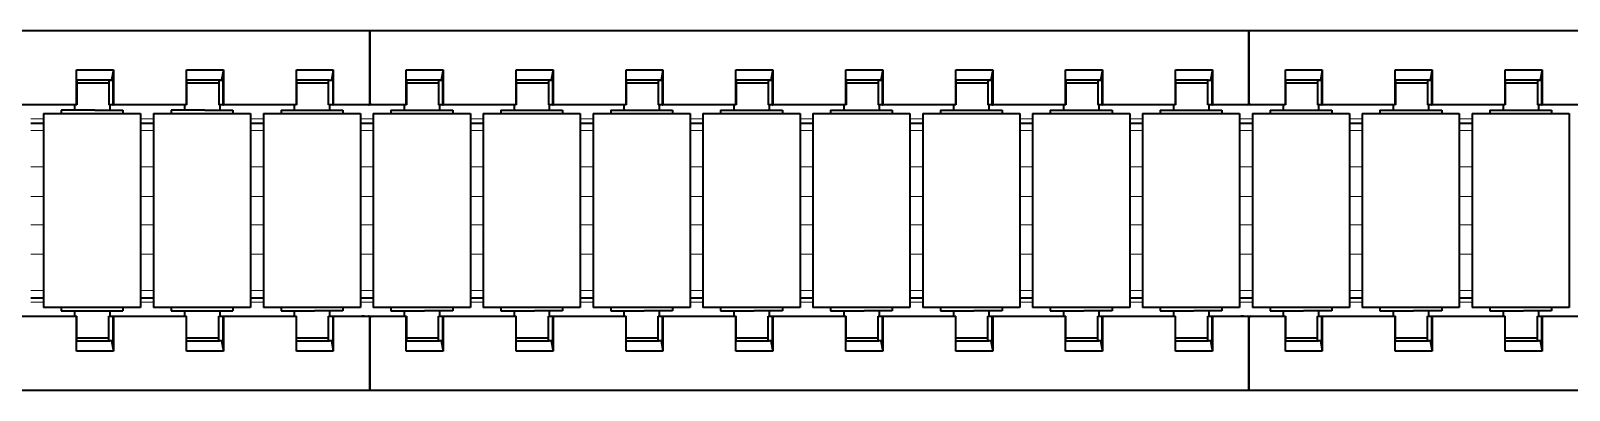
# Model space of a CAD drawing. Header units: inches. Extents: x 185496 to 352137, y 107182 to 179410.
# Drawn here: x 237867.9 to 238042.2, y 165934.1 to 165974.9 of the extents above; entities that cross this region are included whole.
import ezdxf

# ---------------------------------------------------------------- set-up
doc = ezdxf.new("R2010")
doc.units = ezdxf.units.IN
doc.header["$MEASUREMENT"] = 0

# ---------------------------------------------------------------- blocks, each defined once
blk = doc.blocks.new('liaojia')
at = {"color": 7, "lineweight": 35, "ltscale": 0.249049}
for p, q in [((799565.87, -279745.08), (799565.87, -279844.7)), ((799606.67, -279844.7), (799606.67, -279745.08)), ((799565.87, -279844.7), (799565.87, -279944.32)), ((799606.67, -279944.32), (799606.67, -279844.7)), ((799565.87, -279944.32), (799565.87, -280043.94)), ((799606.67, -280043.94), (799606.67, -279944.32))]:
    blk.add_line(p, q, dxfattribs=at)
at = {"color": 7, "lineweight": 35, "ltscale": 0.020671}
for p, q in [((799574.27, -279803.21), (799574.27, -279811.48)), ((799598.27, -279811.48), (799598.27, -279803.21)), ((799574.27, -279815.66), (799574.27, -279823.93)), ((799598.27, -279823.93), (799598.27, -279815.66)), ((799574.27, -279828.12), (799574.27, -279836.39)), ((799598.27, -279836.39), (799598.27, -279828.12)), ((799574.27, -279853.02), (799574.27, -279861.29)), ((799598.27, -279861.29), (799598.27, -279853.02)), ((799574.27, -279865.47), (799574.27, -279873.74)), ((799598.27, -279873.74), (799598.27, -279865.47)), ((799574.27, -279877.93), (799574.27, -279886.2)), ((799598.27, -279886.2), (799598.27, -279877.93)), ((799574.27, -279890.38), (799574.27, -279898.65)), ((799598.27, -279898.65), (799598.27, -279890.38)), ((799574.27, -279902.83), (799574.27, -279911.1)), ((799598.27, -279911.1), (799598.27, -279902.83)), ((799574.27, -279915.28), (799574.27, -279923.55)), ((799598.27, -279923.55), (799598.27, -279915.28)), ((799574.27, -279927.74), (799574.27, -279936)), ((799598.27, -279936), (799598.27, -279927.74)), ((799574.27, -279952.64), (799574.27, -279960.91)), ((799598.27, -279960.91), (799598.27, -279952.64)), ((799574.27, -279965.09), (799574.27, -279973.36)), ((799598.27, -279973.36), (799598.27, -279965.09)), ((799574.27, -279977.55), (799574.27, -279985.81)), ((799598.27, -279985.81), (799598.27, -279977.55))]:
    blk.add_line(p, q, dxfattribs=at)
at = {"color": 7, "lineweight": 35, "ltscale": 0.012551}
for p, q in [((799575.27, -279813.42), (799575.27, -279808.4)), ((799597.27, -279808.4), (799597.27, -279813.42)), ((799575.27, -279825.88), (799575.27, -279820.86)), ((799597.27, -279820.86), (799597.27, -279825.88)), ((799575.27, -279838.33), (799575.27, -279833.31)), ((799597.27, -279833.31), (799597.27, -279838.33)), ((799575.27, -279863.23), (799575.27, -279858.21)), ((799597.27, -279858.21), (799597.27, -279863.23)), ((799575.27, -279875.69), (799575.27, -279870.67)), ((799597.27, -279870.67), (799597.27, -279875.69)), ((799575.27, -279913.04), (799575.27, -279908.02)), ((799597.27, -279908.02), (799597.27, -279913.04)), ((799575.27, -279925.5), (799575.27, -279920.48)), ((799597.27, -279920.48), (799597.27, -279925.5)), ((799575.27, -279962.85), (799575.27, -279957.83)), ((799597.27, -279957.83), (799597.27, -279962.85))]:
    blk.add_line(p, q, dxfattribs=at)
at = {"color": 7, "lineweight": 35, "ltscale": 0.055}
for p, q in [((799575.27, -279808.4), (799597.27, -279808.4)), ((799575.27, -279819.4), (799597.27, -279819.4)), ((799575.27, -279820.86), (799597.27, -279820.86)), ((799575.27, -279831.86), (799597.27, -279831.86)), ((799575.27, -279833.31), (799597.27, -279833.31)), ((799575.27, -279844.31), (799597.27, -279844.31)), ((799575.27, -279845.76), (799597.27, -279845.76)), ((799575.27, -279856.76), (799597.27, -279856.76)), ((799575.27, -279858.21), (799597.27, -279858.21)), ((799575.27, -279869.21), (799597.27, -279869.21)), ((799575.27, -279870.67), (799597.27, -279870.67)), ((799575.27, -279881.67), (799597.27, -279881.67)), ((799575.27, -279883.12), (799597.27, -279883.12)), ((799575.27, -279894.12), (799597.27, -279894.12)), ((799575.27, -279895.57), (799597.27, -279895.57)), ((799575.27, -279906.57), (799597.27, -279906.57)), ((799575.27, -279908.02), (799597.27, -279908.02)), ((799575.27, -279919.02), (799597.27, -279919.02)), ((799575.27, -279920.48), (799597.27, -279920.48)), ((799575.27, -279931.48), (799597.27, -279931.48)), ((799575.27, -279932.93), (799597.27, -279932.93)), ((799575.27, -279943.93), (799597.27, -279943.93)), ((799575.27, -279945.38), (799597.27, -279945.38)), ((799575.27, -279956.38), (799597.27, -279956.38)), ((799575.27, -279957.83), (799597.27, -279957.83)), ((799575.27, -279968.83), (799597.27, -279968.83)), ((799575.27, -279970.29), (799597.27, -279970.29)), ((799575.27, -279981.29), (799597.27, -279981.29))]:
    blk.add_line(p, q, dxfattribs=at)
at = {"color": 7, "lineweight": 35, "ltscale": 0.007987}
for p, q in [((799574.87, -279813.6), (799574.87, -279810.4)), ((799597.67, -279810.4), (799597.67, -279813.6)), ((799574.87, -279826.05), (799574.87, -279822.86)), ((799597.67, -279822.86), (799597.67, -279826.05)), ((799574.87, -279850.96), (799574.87, -279847.76)), ((799597.67, -279847.76), (799597.67, -279850.96)), ((799574.87, -279863.41), (799574.87, -279860.21)), ((799597.67, -279860.21), (799597.67, -279863.41)), ((799574.87, -279875.86), (799574.87, -279872.67)), ((799597.67, -279872.67), (799597.67, -279875.86)), ((799574.87, -279888.31), (799574.87, -279885.12)), ((799597.67, -279885.12), (799597.67, -279888.31)), ((799574.87, -279900.77), (799574.87, -279897.57)), ((799597.67, -279897.57), (799597.67, -279900.77)), ((799574.87, -279913.22), (799574.87, -279910.02)), ((799597.67, -279910.02), (799597.67, -279913.22)), ((799574.87, -279925.67), (799574.87, -279922.48)), ((799597.67, -279922.48), (799597.67, -279925.67)), ((799574.87, -279938.12), (799574.87, -279934.93)), ((799597.67, -279934.93), (799597.67, -279938.12)), ((799574.87, -279950.58), (799574.87, -279947.38)), ((799597.67, -279947.38), (799597.67, -279950.58)), ((799574.87, -279963.03), (799574.87, -279959.83)), ((799597.67, -279963.03), (799597.67, -279959.83))]:
    blk.add_line(p, q, dxfattribs=at)
at = {"color": 7, "lineweight": 35, "ltscale": 0.000999832}
for p, q in [((799574.87, -279810.4), (799575.27, -279810.4)), ((799574.87, -279817.4), (799575.27, -279817.4)), ((799574.87, -279822.86), (799575.27, -279822.86)), ((799574.87, -279829.86), (799575.27, -279829.86)), ((799574.87, -279835.31), (799575.27, -279835.31)), ((799574.87, -279842.31), (799575.27, -279842.31)), ((799574.87, -279847.76), (799575.27, -279847.76)), ((799574.87, -279854.76), (799575.27, -279854.76)), ((799574.87, -279860.21), (799575.27, -279860.21)), ((799574.87, -279867.21), (799575.27, -279867.21)), ((799574.87, -279872.67), (799575.27, -279872.67)), ((799574.87, -279879.67), (799575.27, -279879.67)), ((799574.87, -279885.12), (799575.27, -279885.12)), ((799574.87, -279892.12), (799575.27, -279892.12)), ((799574.87, -279897.57), (799575.27, -279897.57)), ((799574.87, -279904.57), (799575.27, -279904.57)), ((799574.87, -279910.02), (799575.27, -279910.02)), ((799574.87, -279917.02), (799575.27, -279917.02)), ((799574.87, -279922.48), (799575.27, -279922.48)), ((799574.87, -279929.48), (799575.27, -279929.48)), ((799574.87, -279934.93), (799575.27, -279934.93)), ((799574.87, -279941.93), (799575.27, -279941.93)), ((799574.87, -279947.38), (799575.27, -279947.38)), ((799574.87, -279954.38), (799575.27, -279954.38)), ((799574.87, -279959.83), (799575.27, -279959.83)), ((799574.87, -279966.83), (799575.27, -279966.83)), ((799574.87, -279972.29), (799575.27, -279972.29)), ((799574.87, -279979.29), (799575.27, -279979.29))]:
    blk.add_line(p, q, dxfattribs=at)
at = {"color": 7, "lineweight": 35, "ltscale": 0.001}
for p, q in [((799597.27, -279810.4), (799597.67, -279810.4)), ((799597.27, -279817.4), (799597.67, -279817.4)), ((799597.27, -279822.86), (799597.67, -279822.86)), ((799597.27, -279829.86), (799597.67, -279829.86)), ((799597.27, -279835.31), (799597.67, -279835.31)), ((799597.27, -279842.31), (799597.67, -279842.31)), ((799597.27, -279847.76), (799597.67, -279847.76)), ((799597.27, -279854.76), (799597.67, -279854.76)), ((799597.27, -279860.21), (799597.67, -279860.21)), ((799597.27, -279867.21), (799597.67, -279867.21)), ((799597.27, -279872.67), (799597.67, -279872.67)), ((799597.27, -279879.67), (799597.67, -279879.67)), ((799597.27, -279885.12), (799597.67, -279885.12)), ((799597.27, -279892.12), (799597.67, -279892.12)), ((799597.27, -279897.57), (799597.67, -279897.57)), ((799597.27, -279904.57), (799597.67, -279904.57)), ((799597.27, -279910.02), (799597.67, -279910.02)), ((799597.27, -279917.02), (799597.67, -279917.02)), ((799597.27, -279922.48), (799597.67, -279922.48)), ((799597.27, -279929.48), (799597.67, -279929.48)), ((799597.27, -279934.93), (799597.67, -279934.93)), ((799597.27, -279941.93), (799597.67, -279941.93)), ((799597.27, -279947.38), (799597.67, -279947.38)), ((799597.27, -279954.38), (799597.67, -279954.38)), ((799597.27, -279959.83), (799597.67, -279959.83)), ((799597.27, -279966.83), (799597.67, -279966.83)), ((799597.27, -279972.29), (799597.67, -279972.29)), ((799597.27, -279979.29), (799597.67, -279979.29))]:
    blk.add_line(p, q, dxfattribs=at)
at = {"color": 7, "lineweight": 35, "ltscale": 0.002965}
for p, q in [((799570.31, -279811.48), (799571.47, -279811.7)), ((799601.07, -279811.7), (799602.24, -279811.48)), ((799570.31, -279823.93), (799571.47, -279824.15)), ((799601.07, -279824.15), (799602.24, -279823.93)), ((799570.31, -279836.39), (799571.47, -279836.6)), ((799601.07, -279836.6), (799602.24, -279836.39)), ((799570.31, -279848.84), (799571.47, -279849.06)), ((799601.07, -279849.06), (799602.24, -279848.84)), ((799570.31, -279861.29), (799571.47, -279861.51)), ((799601.07, -279861.51), (799602.24, -279861.29)), ((799570.31, -279873.74), (799571.47, -279873.96)), ((799601.07, -279873.96), (799602.24, -279873.74)), ((799570.31, -279886.2), (799571.47, -279886.41)), ((799601.07, -279886.41), (799602.24, -279886.2)), ((799570.31, -279898.65), (799571.47, -279898.87)), ((799601.07, -279898.87), (799602.24, -279898.65)), ((799570.31, -279911.1), (799571.47, -279911.32)), ((799601.07, -279911.32), (799602.24, -279911.1)), ((799570.31, -279923.55), (799571.47, -279923.77)), ((799601.07, -279923.77), (799602.24, -279923.55)), ((799570.31, -279936), (799571.47, -279936.22)), ((799601.07, -279936.22), (799602.24, -279936)), ((799570.31, -279948.46), (799571.47, -279948.68)), ((799601.07, -279948.68), (799602.24, -279948.46)), ((799570.31, -279960.91), (799571.47, -279961.13)), ((799601.07, -279961.13), (799602.24, -279960.91)), ((799570.31, -279973.36), (799571.47, -279973.58)), ((799601.07, -279973.58), (799602.24, -279973.36))]:
    blk.add_line(p, q, dxfattribs=at)
at = {"color": 7, "lineweight": 35, "ltscale": 0.009914}
for p, q in [((799570.31, -279811.48), (799574.27, -279811.48)), ((799598.27, -279811.48), (799602.24, -279811.48)), ((799574.27, -279815.66), (799570.31, -279815.66)), ((799602.24, -279815.66), (799598.27, -279815.66)), ((799570.31, -279823.93), (799574.27, -279823.93)), ((799598.27, -279823.93), (799602.24, -279823.93)), ((799574.27, -279828.12), (799570.31, -279828.12)), ((799602.24, -279828.12), (799598.27, -279828.12)), ((799570.31, -279836.39), (799574.27, -279836.39)), ((799598.27, -279836.39), (799602.24, -279836.39)), ((799574.27, -279840.57), (799570.31, -279840.57)), ((799602.24, -279840.57), (799598.27, -279840.57)), ((799570.31, -279848.84), (799574.27, -279848.84)), ((799598.27, -279848.84), (799602.24, -279848.84)), ((799574.27, -279853.02), (799570.31, -279853.02)), ((799602.24, -279853.02), (799598.27, -279853.02)), ((799570.31, -279861.29), (799574.27, -279861.29)), ((799598.27, -279861.29), (799602.24, -279861.29)), ((799574.27, -279865.47), (799570.31, -279865.47)), ((799602.24, -279865.47), (799598.27, -279865.47)), ((799570.31, -279873.74), (799574.27, -279873.74)), ((799598.27, -279873.74), (799602.24, -279873.74)), ((799574.27, -279877.93), (799570.31, -279877.93)), ((799602.24, -279877.93), (799598.27, -279877.93)), ((799570.31, -279886.2), (799574.27, -279886.2)), ((799598.27, -279886.2), (799602.24, -279886.2)), ((799574.27, -279890.38), (799570.31, -279890.38)), ((799602.24, -279890.38), (799598.27, -279890.38)), ((799570.31, -279898.65), (799574.27, -279898.65)), ((799598.27, -279898.65), (799602.24, -279898.65)), ((799574.27, -279902.83), (799570.31, -279902.83)), ((799602.24, -279902.83), (799598.27, -279902.83)), ((799570.31, -279911.1), (799574.27, -279911.1)), ((799598.27, -279911.1), (799602.24, -279911.1)), ((799574.27, -279915.28), (799570.31, -279915.28)), ((799602.24, -279915.28), (799598.27, -279915.28)), ((799570.31, -279923.55), (799574.27, -279923.55)), ((799598.27, -279923.55), (799602.24, -279923.55)), ((799574.27, -279927.74), (799570.31, -279927.74)), ((799602.24, -279927.74), (799598.27, -279927.74)), ((799570.31, -279936), (799574.27, -279936)), ((799598.27, -279936), (799602.24, -279936)), ((799574.27, -279940.19), (799570.31, -279940.19)), ((799602.24, -279940.19), (799598.27, -279940.19)), ((799570.31, -279948.46), (799574.27, -279948.46)), ((799598.27, -279948.46), (799602.24, -279948.46)), ((799574.27, -279952.64), (799570.31, -279952.64)), ((799602.24, -279952.64), (799598.27, -279952.64)), ((799570.31, -279960.91), (799574.27, -279960.91)), ((799598.27, -279960.91), (799602.24, -279960.91)), ((799574.27, -279965.09), (799570.31, -279965.09)), ((799602.24, -279965.09), (799598.27, -279965.09)), ((799570.31, -279973.36), (799574.27, -279973.36)), ((799598.27, -279973.36), (799602.24, -279973.36)), ((799574.27, -279977.55), (799570.31, -279977.55)), ((799602.24, -279977.55), (799598.27, -279977.55))]:
    blk.add_line(p, q, dxfattribs=at)
at = {"color": 7, "lineweight": 35, "ltscale": 0.01046}
for p, q in [((799570.31, -279815.66), (799570.31, -279811.48)), ((799602.24, -279811.48), (799602.24, -279815.66)), ((799570.31, -279828.12), (799570.31, -279823.93)), ((799602.24, -279823.93), (799602.24, -279828.12)), ((799570.31, -279840.57), (799570.31, -279836.39)), ((799602.24, -279836.39), (799602.24, -279840.57)), ((799570.31, -279853.02), (799570.31, -279848.84)), ((799602.24, -279848.84), (799602.24, -279853.02)), ((799570.31, -279865.47), (799570.31, -279861.29)), ((799602.24, -279861.29), (799602.24, -279865.47)), ((799570.31, -279877.93), (799570.31, -279873.74)), ((799602.24, -279873.74), (799602.24, -279877.93)), ((799570.31, -279890.38), (799570.31, -279886.2)), ((799602.24, -279886.2), (799602.24, -279890.38)), ((799570.31, -279902.83), (799570.31, -279898.65)), ((799602.24, -279898.65), (799602.24, -279902.83)), ((799570.31, -279915.28), (799570.31, -279911.1)), ((799602.24, -279911.1), (799602.24, -279915.28)), ((799570.31, -279927.74), (799570.31, -279923.55)), ((799602.24, -279923.55), (799602.24, -279927.74)), ((799570.31, -279940.19), (799570.31, -279936)), ((799602.24, -279936), (799602.24, -279940.19)), ((799570.31, -279952.64), (799570.31, -279948.46)), ((799602.24, -279948.46), (799602.24, -279952.64)), ((799570.31, -279965.09), (799570.31, -279960.91)), ((799602.24, -279960.91), (799602.24, -279965.09)), ((799570.31, -279977.55), (799570.31, -279973.36)), ((799602.24, -279973.36), (799602.24, -279977.55))]:
    blk.add_line(p, q, dxfattribs=at)
at = {"color": 7, "lineweight": 35, "ltscale": 0.007}
for p, q in [((799571.47, -279811.56), (799574.27, -279811.56)), ((799571.47, -279812.01), (799574.27, -279812.01)), ((799598.27, -279811.56), (799601.07, -279811.56)), ((799601.07, -279812.01), (799598.27, -279812.01)), ((799571.47, -279815.65), (799574.27, -279815.65)), ((799601.07, -279815.65), (799598.27, -279815.65)), ((799571.47, -279824.01), (799574.27, -279824.01)), ((799571.47, -279824.46), (799574.27, -279824.46)), ((799598.27, -279824.01), (799601.07, -279824.01)), ((799601.07, -279824.46), (799598.27, -279824.46)), ((799571.47, -279828.1), (799574.27, -279828.1)), ((799601.07, -279828.1), (799598.27, -279828.1)), ((799571.47, -279836.46), (799574.27, -279836.46)), ((799571.47, -279836.92), (799574.27, -279836.92)), ((799598.27, -279836.46), (799601.07, -279836.46)), ((799601.07, -279836.92), (799598.27, -279836.92)), ((799571.47, -279840.55), (799574.27, -279840.55)), ((799598.27, -279840.55), (799601.07, -279840.55)), ((799571.47, -279848.91), (799574.27, -279848.91)), ((799574.27, -279849.37), (799571.47, -279849.37)), ((799598.27, -279848.91), (799601.07, -279848.91)), ((799601.07, -279849.37), (799598.27, -279849.37)), ((799571.47, -279853.01), (799574.27, -279853.01)), ((799601.07, -279853.01), (799598.27, -279853.01)), ((799571.47, -279861.37), (799574.27, -279861.37)), ((799571.47, -279861.82), (799574.27, -279861.82)), ((799598.27, -279861.37), (799601.07, -279861.37)), ((799601.07, -279861.82), (799598.27, -279861.82)), ((799571.47, -279865.46), (799574.27, -279865.46)), ((799601.07, -279865.46), (799598.27, -279865.46)), ((799571.47, -279873.82), (799574.27, -279873.82)), ((799598.27, -279873.82), (799601.07, -279873.82)), ((799571.47, -279874.27), (799574.27, -279874.27)), ((799601.07, -279874.27), (799598.27, -279874.27)), ((799571.47, -279877.91), (799574.27, -279877.91)), ((799601.07, -279877.91), (799598.27, -279877.91)), ((799571.47, -279886.27), (799574.27, -279886.27)), ((799598.27, -279886.27), (799601.07, -279886.27)), ((799571.47, -279886.73), (799574.27, -279886.73)), ((799601.07, -279886.73), (799598.27, -279886.73)), ((799571.47, -279890.36), (799574.27, -279890.36)), ((799601.07, -279890.36), (799598.27, -279890.36)), ((799571.47, -279898.72), (799574.27, -279898.72)), ((799571.47, -279899.18), (799574.27, -279899.18)), ((799598.27, -279898.72), (799601.07, -279898.72)), ((799601.07, -279899.18), (799598.27, -279899.18)), ((799571.47, -279902.82), (799574.27, -279902.82)), ((799601.07, -279902.82), (799598.27, -279902.82)), ((799571.47, -279911.18), (799574.27, -279911.18)), ((799571.47, -279911.63), (799574.27, -279911.63)), ((799598.27, -279911.18), (799601.07, -279911.18)), ((799601.07, -279911.63), (799598.27, -279911.63)), ((799571.47, -279915.27), (799574.27, -279915.27)), ((799601.07, -279915.27), (799598.27, -279915.27)), ((799571.47, -279923.63), (799574.27, -279923.63)), ((799571.47, -279924.08), (799574.27, -279924.08)), ((799598.27, -279923.63), (799601.07, -279923.63)), ((799601.07, -279924.08), (799598.27, -279924.08)), ((799571.47, -279927.72), (799574.27, -279927.72)), ((799601.07, -279927.72), (799598.27, -279927.72)), ((799571.47, -279936.08), (799574.27, -279936.08)), ((799571.47, -279936.54), (799574.27, -279936.54)), ((799598.27, -279936.08), (799601.07, -279936.08)), ((799601.07, -279936.54), (799598.27, -279936.54)), ((799571.47, -279940.17), (799574.27, -279940.17)), ((799598.27, -279940.17), (799601.07, -279940.17)), ((799571.47, -279948.53), (799574.27, -279948.53)), ((799574.27, -279948.99), (799571.47, -279948.99)), ((799598.27, -279948.53), (799601.07, -279948.53)), ((799601.07, -279948.99), (799598.27, -279948.99)), ((799571.47, -279952.62), (799574.27, -279952.62)), ((799601.07, -279952.62), (799598.27, -279952.62)), ((799571.47, -279960.98), (799574.27, -279960.98)), ((799598.27, -279960.98), (799601.07, -279960.98)), ((799571.47, -279961.44), (799574.27, -279961.44)), ((799601.07, -279961.44), (799598.27, -279961.44)), ((799571.47, -279965.08), (799574.27, -279965.08)), ((799601.07, -279965.08), (799598.27, -279965.08)), ((799571.47, -279973.44), (799574.27, -279973.44)), ((799598.27, -279973.44), (799601.07, -279973.44)), ((799571.47, -279973.89), (799574.27, -279973.89)), ((799601.07, -279973.89), (799598.27, -279973.89)), ((799571.47, -279977.53), (799574.27, -279977.53)), ((799601.07, -279977.53), (799598.27, -279977.53))]:
    blk.add_line(p, q, dxfattribs=at)
at = {"color": 7, "lineweight": 35, "ltscale": 0.000893784}
for p, q in [((799571.47, -279811.91), (799571.47, -279811.56)), ((799601.07, -279811.56), (799601.07, -279811.91)), ((799571.47, -279836.82), (799571.47, -279836.46)), ((799601.07, -279836.46), (799601.07, -279836.82)), ((799571.47, -279849.27), (799571.47, -279848.91)), ((799601.07, -279848.91), (799601.07, -279849.27)), ((799571.47, -279886.63), (799571.47, -279886.27)), ((799601.07, -279886.27), (799601.07, -279886.63)), ((799571.47, -279936.44), (799571.47, -279936.08)), ((799601.07, -279936.08), (799601.07, -279936.44))]:
    blk.add_line(p, q, dxfattribs=at)
at = {"color": 7, "lineweight": 35, "ltscale": 0.000357056}
for p, q in [((799571.47, -279811.7), (799571.47, -279811.56)), ((799571.47, -279824.15), (799571.47, -279824.01)), ((799571.47, -279861.51), (799571.47, -279861.37)), ((799571.47, -279911.32), (799571.47, -279911.18))]:
    blk.add_line(p, q, dxfattribs=at)
at = {"color": 7, "lineweight": 35, "ltscale": 0.000536728}
blk.add_line((799571.47, -279811.7), (799571.47, -279811.91), dxfattribs=at)
at = {"color": 7, "lineweight": 35, "ltscale": 0.009386}
for p, q in [((799571.47, -279811.91), (799571.47, -279815.67)), ((799601.07, -279815.67), (799601.07, -279811.91)), ((799571.47, -279824.37), (799571.47, -279828.12)), ((799601.07, -279828.12), (799601.07, -279824.37)), ((799571.47, -279836.82), (799571.47, -279840.57)), ((799601.07, -279840.57), (799601.07, -279836.82)), ((799571.47, -279849.27), (799571.47, -279853.02)), ((799601.07, -279853.02), (799601.07, -279849.27)), ((799571.47, -279861.72), (799571.47, -279865.48)), ((799601.07, -279865.48), (799601.07, -279861.72)), ((799571.47, -279874.18), (799571.47, -279877.93)), ((799601.07, -279877.93), (799601.07, -279874.18)), ((799571.47, -279886.63), (799571.47, -279890.38)), ((799601.07, -279890.38), (799601.07, -279886.63)), ((799571.47, -279899.08), (799571.47, -279902.83)), ((799601.07, -279902.83), (799601.07, -279899.08)), ((799571.47, -279911.53), (799571.47, -279915.29)), ((799601.07, -279915.29), (799601.07, -279911.53)), ((799571.47, -279923.99), (799571.47, -279927.74)), ((799601.07, -279927.74), (799601.07, -279923.99)), ((799571.47, -279936.44), (799571.47, -279940.19)), ((799601.07, -279940.19), (799601.07, -279936.44)), ((799571.47, -279948.89), (799571.47, -279952.64)), ((799601.07, -279952.64), (799601.07, -279948.89)), ((799571.47, -279961.34), (799571.47, -279965.1)), ((799601.07, -279965.1), (799601.07, -279961.34)), ((799571.47, -279973.79), (799571.47, -279977.55)), ((799601.07, -279977.55), (799601.07, -279973.79))]:
    blk.add_line(p, q, dxfattribs=at)
at = {"color": 7, "lineweight": 35, "ltscale": 0.005169}
for p, q in [((799571.77, -279814.08), (799571.77, -279812.01)), ((799571.77, -279851.44), (799571.77, -279849.37)), ((799571.77, -279951.05), (799571.77, -279948.99))]:
    blk.add_line(p, q, dxfattribs=at)
at = {"color": 7, "lineweight": 35, "ltscale": 0.004297}
for p, q in [((799571.77, -279813.73), (799571.77, -279812.01)), ((799600.77, -279812.01), (799600.77, -279813.73)), ((799571.77, -279838.63), (799571.77, -279836.92)), ((799600.77, -279836.92), (799600.77, -279838.63)), ((799571.77, -279851.09), (799571.77, -279849.37)), ((799600.77, -279849.37), (799600.77, -279851.09)), ((799571.77, -279863.54), (799571.77, -279861.82)), ((799600.77, -279861.82), (799600.77, -279863.54)), ((799571.77, -279875.99), (799571.77, -279874.27)), ((799600.77, -279874.27), (799600.77, -279875.99)), ((799571.77, -279888.44), (799571.77, -279886.73)), ((799600.77, -279886.73), (799600.77, -279888.44)), ((799571.77, -279900.9), (799571.77, -279899.18)), ((799600.77, -279899.18), (799600.77, -279900.9)), ((799571.77, -279913.35), (799571.77, -279911.63)), ((799600.77, -279911.63), (799600.77, -279913.35)), ((799571.77, -279925.8), (799571.77, -279924.08)), ((799600.77, -279924.08), (799600.77, -279925.8)), ((799571.77, -279938.25), (799571.77, -279936.54)), ((799600.77, -279936.54), (799600.77, -279938.25)), ((799571.77, -279950.71), (799571.77, -279948.99)), ((799600.77, -279948.99), (799600.77, -279950.71)), ((799571.77, -279963.16), (799571.77, -279961.44)), ((799600.77, -279961.44), (799600.77, -279963.16)), ((799571.77, -279975.61), (799571.77, -279973.89)), ((799600.77, -279973.89), (799600.77, -279975.61))]:
    blk.add_line(p, q, dxfattribs=at)
at = {"color": 7, "lineweight": 35, "ltscale": 0.000187683}
for p, q in [((799574.27, -279811.56), (799574.27, -279811.48)), ((799598.27, -279811.56), (799598.27, -279811.48)), ((799574.27, -279824.01), (799574.27, -279823.93)), ((799598.27, -279824.01), (799598.27, -279823.93)), ((799574.27, -279861.37), (799574.27, -279861.29)), ((799598.27, -279861.37), (799598.27, -279861.29)), ((799574.27, -279911.18), (799574.27, -279911.1)), ((799598.27, -279911.18), (799598.27, -279911.1))]:
    blk.add_line(p, q, dxfattribs=at)
at = {"color": 7, "lineweight": 35, "ltscale": 0.001138}
for p, q in [((799574.27, -279811.56), (799574.27, -279812.01)), ((799598.27, -279812.01), (799598.27, -279811.56)), ((799574.27, -279824.01), (799574.27, -279824.46)), ((799598.27, -279824.46), (799598.27, -279824.01)), ((799574.27, -279836.46), (799574.27, -279836.92)), ((799598.27, -279836.92), (799598.27, -279836.46)), ((799574.27, -279848.91), (799574.27, -279849.37)), ((799598.27, -279849.37), (799598.27, -279848.91)), ((799574.27, -279861.37), (799574.27, -279861.82)), ((799598.27, -279861.82), (799598.27, -279861.37)), ((799574.27, -279873.82), (799574.27, -279874.27)), ((799598.27, -279874.27), (799598.27, -279873.82)), ((799574.27, -279886.27), (799574.27, -279886.73)), ((799598.27, -279886.73), (799598.27, -279886.27)), ((799574.27, -279898.72), (799574.27, -279899.18)), ((799598.27, -279899.18), (799598.27, -279898.72)), ((799574.27, -279911.18), (799574.27, -279911.63)), ((799598.27, -279911.63), (799598.27, -279911.18)), ((799574.27, -279923.63), (799574.27, -279924.08)), ((799598.27, -279924.08), (799598.27, -279923.63)), ((799574.27, -279936.08), (799574.27, -279936.54)), ((799598.27, -279936.54), (799598.27, -279936.08)), ((799574.27, -279948.53), (799574.27, -279948.99)), ((799598.27, -279948.99), (799598.27, -279948.53)), ((799574.27, -279960.98), (799574.27, -279961.44)), ((799598.27, -279961.44), (799598.27, -279960.98)), ((799574.27, -279973.44), (799574.27, -279973.89)), ((799598.27, -279973.89), (799598.27, -279973.44))]:
    blk.add_line(p, q, dxfattribs=at)
at = {"color": 7, "lineweight": 35, "ltscale": 0.0015}
for p, q in [((799574.27, -279811.9), (799574.87, -279811.9)), ((799597.67, -279811.9), (799598.27, -279811.9)), ((799574.27, -279815.9), (799574.87, -279815.9)), ((799597.67, -279815.9), (799598.27, -279815.9)), ((799574.27, -279824.36), (799574.87, -279824.36)), ((799597.67, -279824.36), (799598.27, -279824.36)), ((799574.27, -279828.36), (799574.87, -279828.36)), ((799597.67, -279828.36), (799598.27, -279828.36)), ((799574.27, -279836.81), (799574.87, -279836.81)), ((799597.67, -279836.81), (799598.27, -279836.81)), ((799574.27, -279840.81), (799574.87, -279840.81)), ((799597.67, -279840.81), (799598.27, -279840.81)), ((799574.27, -279849.26), (799574.87, -279849.26)), ((799597.67, -279849.26), (799598.27, -279849.26)), ((799574.27, -279853.26), (799574.87, -279853.26)), ((799597.67, -279853.26), (799598.27, -279853.26)), ((799574.27, -279861.71), (799574.87, -279861.71)), ((799597.67, -279861.71), (799598.27, -279861.71)), ((799574.27, -279865.71), (799574.87, -279865.71)), ((799597.67, -279865.71), (799598.27, -279865.71)), ((799574.27, -279874.17), (799574.87, -279874.17)), ((799597.67, -279874.17), (799598.27, -279874.17)), ((799574.27, -279878.17), (799574.87, -279878.17)), ((799597.67, -279878.17), (799598.27, -279878.17)), ((799574.27, -279886.62), (799574.87, -279886.62)), ((799597.67, -279886.62), (799598.27, -279886.62)), ((799574.27, -279890.62), (799574.87, -279890.62)), ((799597.67, -279890.62), (799598.27, -279890.62)), ((799574.27, -279899.07), (799574.87, -279899.07)), ((799597.67, -279899.07), (799598.27, -279899.07)), ((799574.27, -279903.07), (799574.87, -279903.07)), ((799597.67, -279903.07), (799598.27, -279903.07)), ((799574.27, -279911.52), (799574.87, -279911.52)), ((799597.67, -279911.52), (799598.27, -279911.52)), ((799574.27, -279915.52), (799574.87, -279915.52)), ((799597.67, -279915.52), (799598.27, -279915.52)), ((799574.27, -279923.98), (799574.87, -279923.98)), ((799597.67, -279923.98), (799598.27, -279923.98)), ((799574.27, -279927.98), (799574.87, -279927.98)), ((799597.67, -279927.98), (799598.27, -279927.98)), ((799574.27, -279936.43), (799574.87, -279936.43)), ((799597.67, -279936.43), (799598.27, -279936.43)), ((799574.27, -279940.43), (799574.87, -279940.43)), ((799597.67, -279940.43), (799598.27, -279940.43)), ((799574.27, -279948.88), (799574.87, -279948.88)), ((799597.67, -279948.88), (799598.27, -279948.88)), ((799574.27, -279952.88), (799574.87, -279952.88)), ((799597.67, -279952.88), (799598.27, -279952.88)), ((799574.27, -279961.33), (799574.87, -279961.33)), ((799597.67, -279961.33), (799598.27, -279961.33)), ((799574.27, -279965.33), (799574.87, -279965.33)), ((799597.67, -279965.33), (799598.27, -279965.33)), ((799574.27, -279973.79), (799574.87, -279973.79)), ((799597.67, -279973.79), (799598.27, -279973.79)), ((799574.27, -279977.79), (799574.87, -279977.79)), ((799597.67, -279977.79), (799598.27, -279977.79))]:
    blk.add_line(p, q, dxfattribs=at)
at = {"color": 7, "lineweight": 35, "ltscale": 0.000243759}
for p, q in [((799601.07, -279812.01), (799601.07, -279811.91)), ((799601.07, -279836.92), (799601.07, -279836.82)), ((799601.07, -279849.37), (799601.07, -279849.27)), ((799601.07, -279886.73), (799601.07, -279886.63)), ((799601.07, -279911.63), (799601.07, -279911.53)), ((799601.07, -279936.54), (799601.07, -279936.44)), ((799601.07, -279973.89), (799601.07, -279973.79))]:
    blk.add_line(p, q, dxfattribs=at)
at = {"color": 7, "lineweight": 13, "ltscale": 0.009093}
for p, q in [((799601.07, -279815.65), (799601.07, -279812.01)), ((799601.07, -279828.1), (799601.07, -279824.46)), ((799601.07, -279840.55), (799601.07, -279836.92)), ((799601.07, -279853.01), (799601.07, -279849.37)), ((799601.07, -279865.46), (799601.07, -279861.82)), ((799601.07, -279877.91), (799601.07, -279874.27)), ((799601.07, -279890.36), (799601.07, -279886.73)), ((799601.07, -279902.82), (799601.07, -279899.18)), ((799601.07, -279915.27), (799601.07, -279911.63)), ((799601.07, -279927.72), (799601.07, -279924.08)), ((799601.07, -279940.17), (799601.07, -279936.54)), ((799601.07, -279952.62), (799601.07, -279948.99)), ((799601.07, -279965.08), (799601.07, -279961.44)), ((799601.07, -279977.53), (799601.07, -279973.89))]:
    blk.add_line(p, q, dxfattribs=at)
at = {"color": 7, "lineweight": 35, "ltscale": 0.004796}
for p, q in [((799571.77, -279815.65), (799571.77, -279813.73)), ((799600.77, -279813.73), (799600.77, -279815.65)), ((799571.77, -279840.55), (799571.77, -279838.63)), ((799600.77, -279838.63), (799600.77, -279840.55)), ((799571.77, -279853.01), (799571.77, -279851.09)), ((799600.77, -279851.09), (799600.77, -279853.01)), ((799571.77, -279865.46), (799571.77, -279863.54)), ((799600.77, -279863.54), (799600.77, -279865.46)), ((799571.77, -279877.91), (799571.77, -279875.99)), ((799600.77, -279875.99), (799600.77, -279877.91)), ((799571.77, -279890.36), (799571.77, -279888.44)), ((799600.77, -279888.44), (799600.77, -279890.36)), ((799571.77, -279902.82), (799571.77, -279900.9)), ((799600.77, -279900.9), (799600.77, -279902.82)), ((799571.77, -279915.27), (799571.77, -279913.35)), ((799600.77, -279913.35), (799600.77, -279915.27)), ((799571.77, -279927.72), (799571.77, -279925.8)), ((799600.77, -279925.8), (799600.77, -279927.72)), ((799571.77, -279940.17), (799571.77, -279938.25)), ((799600.77, -279938.25), (799600.77, -279940.17)), ((799571.77, -279952.62), (799571.77, -279950.71)), ((799600.77, -279950.71), (799600.77, -279952.62)), ((799571.77, -279965.08), (799571.77, -279963.16)), ((799600.77, -279963.16), (799600.77, -279965.08)), ((799571.77, -279977.53), (799571.77, -279975.61)), ((799600.77, -279975.61), (799600.77, -279977.53))]:
    blk.add_line(p, q, dxfattribs=at)
at = {"color": 7, "lineweight": 35, "ltscale": 0.003925}
for p, q in [((799571.77, -279815.65), (799571.77, -279814.08)), ((799571.77, -279828.1), (799571.77, -279826.53)), ((799571.77, -279840.55), (799571.77, -279838.98)), ((799571.77, -279853.01), (799571.77, -279851.44)), ((799571.77, -279865.46), (799571.77, -279863.89)), ((799571.77, -279877.91), (799571.77, -279876.34)), ((799571.77, -279890.36), (799571.77, -279888.79)), ((799571.77, -279902.82), (799571.77, -279901.25)), ((799571.77, -279915.27), (799571.77, -279913.7)), ((799571.77, -279927.72), (799571.77, -279926.15)), ((799571.77, -279940.17), (799571.77, -279938.6)), ((799571.77, -279952.62), (799571.77, -279951.05)), ((799571.77, -279965.08), (799571.77, -279963.51)), ((799571.77, -279977.53), (799571.77, -279975.96))]:
    blk.add_line(p, q, dxfattribs=at)
at = {"color": 7, "lineweight": 35, "ltscale": 0.009513}
for p, q in [((799574.87, -279817.4), (799574.87, -279813.6)), ((799597.67, -279817.4), (799597.67, -279813.6)), ((799574.87, -279829.86), (799574.87, -279826.05)), ((799597.67, -279829.86), (799597.67, -279826.05)), ((799574.87, -279842.31), (799574.87, -279838.5)), ((799597.67, -279842.31), (799597.67, -279838.5)), ((799574.87, -279854.76), (799574.87, -279850.96)), ((799597.67, -279854.76), (799597.67, -279850.96)), ((799574.87, -279867.21), (799574.87, -279863.41)), ((799597.67, -279867.21), (799597.67, -279863.41)), ((799574.87, -279879.67), (799574.87, -279875.86)), ((799597.67, -279879.67), (799597.67, -279875.86)), ((799574.87, -279892.12), (799574.87, -279888.31)), ((799597.67, -279892.12), (799597.67, -279888.31)), ((799574.87, -279904.57), (799574.87, -279900.77)), ((799597.67, -279904.57), (799597.67, -279900.77)), ((799574.87, -279917.02), (799574.87, -279913.22)), ((799597.67, -279917.02), (799597.67, -279913.22)), ((799574.87, -279929.48), (799574.87, -279925.67)), ((799597.67, -279929.48), (799597.67, -279925.67)), ((799574.87, -279941.93), (799574.87, -279938.12)), ((799597.67, -279941.93), (799597.67, -279938.12)), ((799574.87, -279954.38), (799574.87, -279950.58)), ((799597.67, -279954.38), (799597.67, -279950.58)), ((799574.87, -279963.03), (799574.87, -279966.83)), ((799597.67, -279966.83), (799597.67, -279963.03)), ((799574.87, -279975.48), (799574.87, -279979.29)), ((799597.67, -279979.29), (799597.67, -279975.48))]:
    blk.add_line(p, q, dxfattribs=at)
at = {"color": 7, "lineweight": 35, "ltscale": 0.014948}
for p, q in [((799575.27, -279819.4), (799575.27, -279813.42)), ((799597.27, -279813.42), (799597.27, -279819.4)), ((799575.27, -279831.86), (799575.27, -279825.88)), ((799597.27, -279825.88), (799597.27, -279831.86)), ((799575.27, -279856.76), (799575.27, -279850.78)), ((799597.27, -279850.78), (799597.27, -279856.76)), ((799575.27, -279869.21), (799575.27, -279863.23)), ((799597.27, -279863.23), (799597.27, -279869.21)), ((799575.27, -279881.67), (799575.27, -279875.69)), ((799597.27, -279875.69), (799597.27, -279881.67)), ((799575.27, -279894.12), (799575.27, -279888.14)), ((799597.27, -279888.14), (799597.27, -279894.12)), ((799575.27, -279906.57), (799575.27, -279900.59)), ((799597.27, -279900.59), (799597.27, -279906.57)), ((799575.27, -279919.02), (799575.27, -279913.04)), ((799597.27, -279913.04), (799597.27, -279919.02)), ((799575.27, -279931.48), (799575.27, -279925.5)), ((799597.27, -279925.5), (799597.27, -279931.48)), ((799575.27, -279943.93), (799575.27, -279937.95)), ((799597.27, -279937.95), (799597.27, -279943.93)), ((799575.27, -279956.38), (799575.27, -279950.4)), ((799597.27, -279950.4), (799597.27, -279956.38)), ((799575.27, -279968.83), (799575.27, -279962.85)), ((799597.27, -279962.85), (799597.27, -279968.83)), ((799575.27, -279981.29), (799575.27, -279975.31)), ((799597.27, -279975.31), (799597.27, -279981.29))]:
    blk.add_line(p, q, dxfattribs=at)
at = {"color": 7, "lineweight": 35, "ltscale": 4.15802e-05}
for p, q in [((799574.27, -279815.65), (799574.27, -279815.66)), ((799598.27, -279815.66), (799598.27, -279815.65)), ((799601.07, -279815.65), (799601.07, -279815.66)), ((799574.27, -279840.55), (799574.27, -279840.57)), ((799598.27, -279840.57), (799598.27, -279840.55)), ((799601.07, -279840.57), (799601.07, -279840.55)), ((799574.27, -279853.01), (799574.27, -279853.02)), ((799598.27, -279853.02), (799598.27, -279853.01)), ((799601.07, -279853.01), (799601.07, -279853.02)), ((799574.27, -279940.17), (799574.27, -279940.19)), ((799598.27, -279940.19), (799598.27, -279940.17)), ((799601.07, -279940.19), (799601.07, -279940.17))]:
    blk.add_line(p, q, dxfattribs=at)
at = {"color": 7, "lineweight": 13, "ltscale": 0.003631}
for p, q in [((799575.87, -279820.86), (799575.87, -279819.4)), ((799577.19, -279820.86), (799577.19, -279819.4)), ((799581.31, -279820.86), (799581.31, -279819.4)), ((799584.67, -279820.86), (799584.67, -279819.4)), ((799587.88, -279820.86), (799587.88, -279819.4)), ((799591.24, -279820.86), (799591.24, -279819.4)), ((799595.36, -279820.86), (799595.36, -279819.4)), ((799596.67, -279820.86), (799596.67, -279819.4)), ((799575.87, -279833.31), (799575.87, -279831.86)), ((799577.19, -279833.31), (799577.19, -279831.86)), ((799581.31, -279833.31), (799581.31, -279831.86)), ((799584.67, -279833.31), (799584.67, -279831.86)), ((799587.88, -279833.31), (799587.88, -279831.86)), ((799591.24, -279833.31), (799591.24, -279831.86)), ((799595.36, -279833.31), (799595.36, -279831.86)), ((799596.67, -279833.31), (799596.67, -279831.86)), ((799575.87, -279845.76), (799575.87, -279844.31)), ((799577.19, -279845.76), (799577.19, -279844.31)), ((799581.31, -279845.76), (799581.31, -279844.31)), ((799584.67, -279845.76), (799584.67, -279844.31)), ((799587.88, -279845.76), (799587.88, -279844.31)), ((799591.24, -279845.76), (799591.24, -279844.31)), ((799595.36, -279845.76), (799595.36, -279844.31)), ((799596.67, -279845.76), (799596.67, -279844.31)), ((799575.87, -279858.21), (799575.87, -279856.76)), ((799577.19, -279858.21), (799577.19, -279856.76)), ((799581.31, -279858.21), (799581.31, -279856.76)), ((799584.67, -279858.21), (799584.67, -279856.76)), ((799587.88, -279858.21), (799587.88, -279856.76)), ((799591.24, -279858.21), (799591.24, -279856.76)), ((799595.36, -279858.21), (799595.36, -279856.76)), ((799596.67, -279858.21), (799596.67, -279856.76)), ((799575.87, -279870.67), (799575.87, -279869.21)), ((799577.19, -279870.67), (799577.19, -279869.21)), ((799581.31, -279870.67), (799581.31, -279869.21)), ((799584.67, -279870.67), (799584.67, -279869.21)), ((799587.88, -279870.67), (799587.88, -279869.21)), ((799591.24, -279870.67), (799591.24, -279869.21)), ((799595.36, -279870.67), (799595.36, -279869.21)), ((799596.67, -279870.67), (799596.67, -279869.21)), ((799575.87, -279883.12), (799575.87, -279881.67)), ((799577.19, -279883.12), (799577.19, -279881.67)), ((799581.31, -279883.12), (799581.31, -279881.67)), ((799584.67, -279883.12), (799584.67, -279881.67)), ((799587.88, -279883.12), (799587.88, -279881.67)), ((799591.24, -279883.12), (799591.24, -279881.67)), ((799595.36, -279883.12), (799595.36, -279881.67)), ((799596.67, -279883.12), (799596.67, -279881.67)), ((799575.87, -279895.57), (799575.87, -279894.12)), ((799577.19, -279895.57), (799577.19, -279894.12)), ((799581.31, -279895.57), (799581.31, -279894.12)), ((799584.67, -279895.57), (799584.67, -279894.12)), ((799587.88, -279895.57), (799587.88, -279894.12)), ((799591.24, -279895.57), (799591.24, -279894.12)), ((799595.36, -279895.57), (799595.36, -279894.12)), ((799596.67, -279895.57), (799596.67, -279894.12)), ((799575.87, -279908.02), (799575.87, -279906.57)), ((799577.19, -279908.02), (799577.19, -279906.57)), ((799581.31, -279908.02), (799581.31, -279906.57)), ((799584.67, -279908.02), (799584.67, -279906.57)), ((799587.88, -279908.02), (799587.88, -279906.57)), ((799591.24, -279908.02), (799591.24, -279906.57)), ((799595.36, -279908.02), (799595.36, -279906.57)), ((799596.67, -279908.02), (799596.67, -279906.57)), ((799575.87, -279920.48), (799575.87, -279919.02)), ((799577.19, -279920.48), (799577.19, -279919.02)), ((799581.31, -279920.48), (799581.31, -279919.02)), ((799584.67, -279920.48), (799584.67, -279919.02)), ((799587.88, -279920.48), (799587.88, -279919.02)), ((799591.24, -279920.48), (799591.24, -279919.02)), ((799595.36, -279920.48), (799595.36, -279919.02)), ((799596.67, -279920.48), (799596.67, -279919.02)), ((799575.87, -279932.93), (799575.87, -279931.48)), ((799577.19, -279932.93), (799577.19, -279931.48)), ((799581.31, -279932.93), (799581.31, -279931.48)), ((799584.67, -279932.93), (799584.67, -279931.48)), ((799587.88, -279932.93), (799587.88, -279931.48)), ((799591.24, -279932.93), (799591.24, -279931.48)), ((799595.36, -279932.93), (799595.36, -279931.48)), ((799596.67, -279932.93), (799596.67, -279931.48)), ((799575.87, -279945.38), (799575.87, -279943.93)), ((799577.19, -279945.38), (799577.19, -279943.93)), ((799581.31, -279945.38), (799581.31, -279943.93)), ((799584.67, -279945.38), (799584.67, -279943.93)), ((799587.88, -279945.38), (799587.88, -279943.93)), ((799591.24, -279945.38), (799591.24, -279943.93)), ((799595.36, -279945.38), (799595.36, -279943.93)), ((799596.67, -279945.38), (799596.67, -279943.93)), ((799575.87, -279957.83), (799575.87, -279956.38)), ((799577.19, -279957.83), (799577.19, -279956.38)), ((799581.31, -279957.83), (799581.31, -279956.38)), ((799584.67, -279957.83), (799584.67, -279956.38)), ((799587.88, -279957.83), (799587.88, -279956.38)), ((799591.24, -279957.83), (799591.24, -279956.38)), ((799595.36, -279957.83), (799595.36, -279956.38)), ((799596.67, -279957.83), (799596.67, -279956.38)), ((799575.87, -279970.29), (799575.87, -279968.83)), ((799577.19, -279970.29), (799577.19, -279968.83)), ((799581.31, -279970.29), (799581.31, -279968.83)), ((799584.67, -279970.29), (799584.67, -279968.83)), ((799587.88, -279970.29), (799587.88, -279968.83)), ((799591.24, -279970.29), (799591.24, -279968.83)), ((799595.36, -279970.29), (799595.36, -279968.83)), ((799596.67, -279970.29), (799596.67, -279968.83)), ((799575.87, -279982.74), (799575.87, -279981.29)), ((799577.19, -279982.74), (799577.19, -279981.29)), ((799581.31, -279982.74), (799581.31, -279981.29)), ((799584.67, -279982.74), (799584.67, -279981.29)), ((799587.88, -279982.74), (799587.88, -279981.29)), ((799591.24, -279982.74), (799591.24, -279981.29)), ((799595.36, -279982.74), (799595.36, -279981.29)), ((799596.67, -279982.74), (799596.67, -279981.29))]:
    blk.add_line(p, q, dxfattribs=at)
at = {"color": 7, "lineweight": 35, "ltscale": 0.003631}
for p, q in [((799576.37, -279820.86), (799576.37, -279819.4)), ((799596.17, -279820.86), (799596.17, -279819.4)), ((799576.37, -279833.31), (799576.37, -279831.86)), ((799596.17, -279833.31), (799596.17, -279831.86)), ((799576.37, -279845.76), (799576.37, -279844.31)), ((799596.17, -279845.76), (799596.17, -279844.31)), ((799576.37, -279858.21), (799576.37, -279856.76)), ((799596.17, -279858.21), (799596.17, -279856.76)), ((799576.37, -279870.67), (799576.37, -279869.21)), ((799596.17, -279870.67), (799596.17, -279869.21)), ((799576.37, -279883.12), (799576.37, -279881.67)), ((799596.17, -279883.12), (799596.17, -279881.67)), ((799576.37, -279895.57), (799576.37, -279894.12)), ((799596.17, -279895.57), (799596.17, -279894.12)), ((799576.37, -279908.02), (799576.37, -279906.57)), ((799596.17, -279908.02), (799596.17, -279906.57)), ((799576.37, -279920.48), (799576.37, -279919.02)), ((799596.17, -279920.48), (799596.17, -279919.02)), ((799576.37, -279932.93), (799576.37, -279931.48)), ((799596.17, -279932.93), (799596.17, -279931.48)), ((799576.37, -279945.38), (799576.37, -279943.93)), ((799596.17, -279945.38), (799596.17, -279943.93)), ((799576.37, -279957.83), (799576.37, -279956.38)), ((799596.17, -279957.83), (799596.17, -279956.38)), ((799576.37, -279970.29), (799576.37, -279968.83)), ((799596.17, -279970.29), (799596.17, -279968.83)), ((799576.37, -279982.74), (799576.37, -279981.29)), ((799596.17, -279982.74), (799596.17, -279981.29))]:
    blk.add_line(p, q, dxfattribs=at)
at = {"color": 7, "lineweight": 35, "ltscale": 0.000894165}
for p, q in [((799571.47, -279824.37), (799571.47, -279824.01)), ((799601.07, -279824.01), (799601.07, -279824.37))]:
    blk.add_line(p, q, dxfattribs=at)
at = {"color": 7, "lineweight": 35, "ltscale": 0.000537109}
for p, q in [((799571.47, -279824.15), (799571.47, -279824.37)), ((799571.47, -279836.6), (799571.47, -279836.82)), ((799571.47, -279849.27), (799571.47, -279849.06)), ((799571.47, -279873.96), (799571.47, -279874.18)), ((799571.47, -279886.41), (799571.47, -279886.63)), ((799571.47, -279898.87), (799571.47, -279899.08)), ((799571.47, -279923.77), (799571.47, -279923.99)), ((799571.47, -279948.89), (799571.47, -279948.68)), ((799571.47, -279961.13), (799571.47, -279961.34)), ((799571.47, -279973.58), (799571.47, -279973.79))]:
    blk.add_line(p, q, dxfattribs=at)
at = {"color": 7, "lineweight": 35, "ltscale": 0.005168}
for p, q in [((799571.77, -279826.53), (799571.77, -279824.46)), ((799571.77, -279838.98), (799571.77, -279836.92)), ((799571.77, -279863.89), (799571.77, -279861.82)), ((799571.77, -279876.34), (799571.77, -279874.27)), ((799571.77, -279888.79), (799571.77, -279886.73)), ((799571.77, -279901.25), (799571.77, -279899.18)), ((799571.77, -279913.7), (799571.77, -279911.63)), ((799571.77, -279926.15), (799571.77, -279924.08)), ((799571.77, -279938.6), (799571.77, -279936.54)), ((799571.77, -279963.51), (799571.77, -279961.44)), ((799571.77, -279975.96), (799571.77, -279973.89))]:
    blk.add_line(p, q, dxfattribs=at)
at = {"color": 7, "lineweight": 35, "ltscale": 0.004296}
for p, q in [((799571.77, -279826.18), (799571.77, -279824.46)), ((799600.77, -279824.46), (799600.77, -279826.18))]:
    blk.add_line(p, q, dxfattribs=at)
at = {"color": 7, "lineweight": 35, "ltscale": 0.000243378}
blk.add_line((799601.07, -279824.46), (799601.07, -279824.37), dxfattribs=at)
at = {"color": 7, "lineweight": 35, "ltscale": 0.004797}
for p, q in [((799571.77, -279828.1), (799571.77, -279826.18)), ((799600.77, -279826.18), (799600.77, -279828.1))]:
    blk.add_line(p, q, dxfattribs=at)
at = {"color": 7, "lineweight": 35, "ltscale": 4.11987e-05}
for p, q in [((799574.27, -279828.1), (799574.27, -279828.12)), ((799598.27, -279828.12), (799598.27, -279828.1)), ((799601.07, -279828.1), (799601.07, -279828.12)), ((799574.27, -279965.08), (799574.27, -279965.09)), ((799598.27, -279965.09), (799598.27, -279965.08)), ((799601.07, -279965.08), (799601.07, -279965.09))]:
    blk.add_line(p, q, dxfattribs=at)
at = {"color": 7, "lineweight": 35, "ltscale": 0.007988}
for p, q in [((799574.87, -279838.5), (799574.87, -279835.31)), ((799597.67, -279835.31), (799597.67, -279838.5)), ((799574.87, -279975.48), (799574.87, -279972.29)), ((799597.67, -279975.48), (799597.67, -279972.29))]:
    blk.add_line(p, q, dxfattribs=at)
at = {"color": 7, "lineweight": 35, "ltscale": 0.000356674}
for p, q in [((799571.47, -279836.6), (799571.47, -279836.46)), ((799571.47, -279849.06), (799571.47, -279848.91)), ((799571.47, -279886.41), (799571.47, -279886.27))]:
    blk.add_line(p, q, dxfattribs=at)
at = {"color": 7, "lineweight": 35, "ltscale": 0.000188065}
for p, q in [((799574.27, -279836.46), (799574.27, -279836.39)), ((799598.27, -279836.46), (799598.27, -279836.39)), ((799574.27, -279848.91), (799574.27, -279848.84)), ((799598.27, -279848.91), (799598.27, -279848.84))]:
    blk.add_line(p, q, dxfattribs=at)
at = {"color": 7, "lineweight": 35, "ltscale": 0.014949}
for p, q in [((799575.27, -279844.31), (799575.27, -279838.33)), ((799597.27, -279838.33), (799597.27, -279844.31))]:
    blk.add_line(p, q, dxfattribs=at)
at = {"color": 7, "lineweight": 35, "ltscale": 0.009837}
for p, q in [((799574.27, -279840.57), (799574.27, -279844.5)), ((799598.27, -279844.5), (799598.27, -279840.57)), ((799574.27, -279844.9), (799574.27, -279848.84)), ((799598.27, -279848.84), (799598.27, -279844.9)), ((799574.27, -279940.19), (799574.27, -279944.12)), ((799598.27, -279944.12), (799598.27, -279940.19)), ((799574.27, -279944.52), (799574.27, -279948.46)), ((799598.27, -279948.46), (799598.27, -279944.52))]:
    blk.add_line(p, q, dxfattribs=at)
at = {"color": 7, "lineweight": 35, "ltscale": 0.00032692}
for p, q in [((799565.87, -279844.47), (799565.87, -279844.6)), ((799565.87, -279944.09), (799565.87, -279944.22))]:
    blk.add_line(p, q, dxfattribs=at)
at = {"color": 7, "lineweight": 35, "ltscale": 0.000653458}
for p, q in [((799574.27, -279844.5), (799574.27, -279844.77)), ((799598.27, -279844.77), (799598.27, -279844.5)), ((799565.87, -279844.7), (799565.87, -279844.97)), ((799565.87, -279944.32), (799565.87, -279944.58))]:
    blk.add_line(p, q, dxfattribs=at)
at = {"color": 7, "lineweight": 35, "ltscale": 0.0205}
for p, q in [((799565.87, -279844.7), (799574.07, -279844.7)), ((799574.07, -279844.7), (799565.87, -279844.7)), ((799598.47, -279844.7), (799606.67, -279844.7)), ((799606.67, -279844.7), (799598.47, -279844.7)), ((799565.87, -279944.32), (799574.07, -279944.32)), ((799574.07, -279944.32), (799565.87, -279944.32)), ((799598.47, -279944.32), (799606.67, -279944.32)), ((799606.67, -279944.32), (799598.47, -279944.32))]:
    blk.add_line(p, q, dxfattribs=at)
at = {"color": 7, "lineweight": 35, "ltscale": 0.000336075}
blk.add_line((799574.27, -279844.77), (799574.27, -279844.9), dxfattribs=at)
at = {"color": 7, "lineweight": 35, "ltscale": 0.012552}
for p, q in [((799575.27, -279850.78), (799575.27, -279845.76)), ((799597.27, -279845.76), (799597.27, -279850.78)), ((799575.27, -279888.14), (799575.27, -279883.12)), ((799597.27, -279883.12), (799597.27, -279888.14)), ((799575.27, -279900.59), (799575.27, -279895.57)), ((799597.27, -279895.57), (799597.27, -279900.59)), ((799575.27, -279937.95), (799575.27, -279932.93)), ((799597.27, -279932.93), (799597.27, -279937.95)), ((799575.27, -279950.4), (799575.27, -279945.38)), ((799597.27, -279945.38), (799597.27, -279950.4)), ((799575.27, -279975.31), (799575.27, -279970.29)), ((799597.27, -279970.29), (799597.27, -279975.31))]:
    blk.add_line(p, q, dxfattribs=at)
at = {"color": 7, "lineweight": 35, "ltscale": 0.001377}
for p, q in [((799598.27, -279845.32), (799598.27, -279844.77)), ((799598.27, -279944.94), (799598.27, -279944.39))]:
    blk.add_line(p, q, dxfattribs=at)
at = {"color": 7, "lineweight": 35, "ltscale": 0.000746918}
blk.add_line((799598.27, -279845.32), (799598.27, -279845.62), dxfattribs=at)
at = {"color": 7, "lineweight": 35, "ltscale": 0.000828171}
blk.add_line((799598.27, -279845.95), (799598.27, -279845.62), dxfattribs=at)
at = {"color": 7, "lineweight": 35, "ltscale": 0.000893974}
for p, q in [((799571.47, -279861.72), (799571.47, -279861.37)), ((799601.07, -279861.37), (799601.07, -279861.72)), ((799571.47, -279874.18), (799571.47, -279873.82)), ((799601.07, -279873.82), (799601.07, -279874.18)), ((799571.47, -279899.08), (799571.47, -279898.72)), ((799601.07, -279898.72), (799601.07, -279899.08)), ((799571.47, -279911.53), (799571.47, -279911.18)), ((799601.07, -279911.18), (799601.07, -279911.53)), ((799571.47, -279923.99), (799571.47, -279923.63)), ((799601.07, -279923.63), (799601.07, -279923.99)), ((799571.47, -279948.89), (799571.47, -279948.53)), ((799601.07, -279948.53), (799601.07, -279948.89)), ((799571.47, -279961.34), (799571.47, -279960.98)), ((799601.07, -279960.98), (799601.07, -279961.34)), ((799571.47, -279973.79), (799571.47, -279973.44)), ((799601.07, -279973.44), (799601.07, -279973.79))]:
    blk.add_line(p, q, dxfattribs=at)
at = {"color": 7, "lineweight": 35, "ltscale": 0.000536919}
for p, q in [((799571.47, -279861.51), (799571.47, -279861.72)), ((799571.47, -279911.32), (799571.47, -279911.53)), ((799571.47, -279936.22), (799571.47, -279936.44))]:
    blk.add_line(p, q, dxfattribs=at)
at = {"color": 7, "lineweight": 35, "ltscale": 0.000243568}
for p, q in [((799601.07, -279861.82), (799601.07, -279861.72)), ((799601.07, -279874.27), (799601.07, -279874.18)), ((799601.07, -279899.18), (799601.07, -279899.08)), ((799601.07, -279924.08), (799601.07, -279923.99)), ((799601.07, -279948.99), (799601.07, -279948.89)), ((799601.07, -279961.44), (799601.07, -279961.34))]:
    blk.add_line(p, q, dxfattribs=at)
at = {"color": 7, "lineweight": 35, "ltscale": 4.13895e-05}
for p, q in [((799574.27, -279865.46), (799574.27, -279865.47)), ((799598.27, -279865.47), (799598.27, -279865.46)), ((799601.07, -279865.46), (799601.07, -279865.47)), ((799574.27, -279877.91), (799574.27, -279877.93)), ((799598.27, -279877.93), (799598.27, -279877.91)), ((799601.07, -279877.91), (799601.07, -279877.93)), ((799574.27, -279890.36), (799574.27, -279890.38)), ((799598.27, -279890.38), (799598.27, -279890.36)), ((799601.07, -279890.36), (799601.07, -279890.38)), ((799574.27, -279902.82), (799574.27, -279902.83)), ((799598.27, -279902.83), (799598.27, -279902.82)), ((799601.07, -279902.82), (799601.07, -279902.83)), ((799574.27, -279915.27), (799574.27, -279915.28)), ((799598.27, -279915.28), (799598.27, -279915.27)), ((799601.07, -279915.27), (799601.07, -279915.28)), ((799574.27, -279927.72), (799574.27, -279927.74)), ((799598.27, -279927.74), (799598.27, -279927.72)), ((799601.07, -279927.72), (799601.07, -279927.74)), ((799574.27, -279952.62), (799574.27, -279952.64)), ((799598.27, -279952.64), (799598.27, -279952.62)), ((799601.07, -279952.62), (799601.07, -279952.64)), ((799574.27, -279977.53), (799574.27, -279977.55)), ((799598.27, -279977.55), (799598.27, -279977.53)), ((799601.07, -279977.53), (799601.07, -279977.55))]:
    blk.add_line(p, q, dxfattribs=at)
at = {"color": 7, "lineweight": 35, "ltscale": 0.000356865}
for p, q in [((799571.47, -279873.96), (799571.47, -279873.82)), ((799571.47, -279898.87), (799571.47, -279898.72)), ((799571.47, -279923.77), (799571.47, -279923.63)), ((799571.47, -279936.22), (799571.47, -279936.08)), ((799571.47, -279948.68), (799571.47, -279948.53)), ((799571.47, -279961.13), (799571.47, -279960.98)), ((799571.47, -279973.58), (799571.47, -279973.44))]:
    blk.add_line(p, q, dxfattribs=at)
at = {"color": 7, "lineweight": 35, "ltscale": 0.000187874}
for p, q in [((799574.27, -279873.82), (799574.27, -279873.74)), ((799598.27, -279873.82), (799598.27, -279873.74)), ((799574.27, -279886.27), (799574.27, -279886.2)), ((799598.27, -279886.27), (799598.27, -279886.2)), ((799574.27, -279898.72), (799574.27, -279898.65)), ((799598.27, -279898.72), (799598.27, -279898.65)), ((799574.27, -279923.63), (799574.27, -279923.55)), ((799598.27, -279923.63), (799598.27, -279923.55)), ((799574.27, -279936.08), (799574.27, -279936)), ((799598.27, -279936.08), (799598.27, -279936)), ((799574.27, -279948.53), (799574.27, -279948.46)), ((799598.27, -279948.53), (799598.27, -279948.46)), ((799574.27, -279960.98), (799574.27, -279960.91)), ((799598.27, -279960.98), (799598.27, -279960.91)), ((799574.27, -279973.44), (799574.27, -279973.36)), ((799598.27, -279973.44), (799598.27, -279973.36))]:
    blk.add_line(p, q, dxfattribs=at)
at = {"color": 7, "lineweight": 35, "ltscale": 0.000653648}
for p, q in [((799574.27, -279944.12), (799574.27, -279944.39)), ((799598.27, -279944.39), (799598.27, -279944.12))]:
    blk.add_line(p, q, dxfattribs=at)
at = {"color": 7, "lineweight": 35, "ltscale": 0.000336266}
blk.add_line((799574.27, -279944.39), (799574.27, -279944.52), dxfattribs=at)
at = {"color": 7, "lineweight": 35, "ltscale": 0.000747108}
blk.add_line((799598.27, -279944.94), (799598.27, -279945.24), dxfattribs=at)
at = {"color": 7, "lineweight": 35, "ltscale": 0.00082798}
blk.add_line((799598.27, -279945.57), (799598.27, -279945.24), dxfattribs=at)
at = {"color": 7, "lineweight": 35}
for centre, start_param, end_param in [((799574.07, -279844.5), 4.712389, 6.283185), ((799598.47, -279844.5), 3.141593, 4.712389), ((799574.07, -279844.9), 6.283185, 7.853982), ((799574.07, -279844.77), 5.932216, 6.283185), ((799598.47, -279844.9), 1.570796, 3.141593), ((799598.47, -279844.77), 3.141593, 3.492593), ((799574.07, -279944.12), 4.712389, 6.283185), ((799574.07, -279944.52), 6.283185, 7.853982), ((799574.07, -279944.39), 5.932216, 6.283185), ((799598.47, -279944.12), 3.141593, 4.712389), ((799598.47, -279944.52), 1.570796, 3.141593), ((799598.47, -279944.39), 3.141593, 3.492593)]:
    blk.add_ellipse(centre, major_axis=(0.2, 0), ratio=0.996195, start_param=start_param, end_param=end_param, dxfattribs=at)

msp = doc.modelspace()

# ---------------------------------------------------------------- block references
at = {"color": 30, "rotation": 270}
msp.add_blockref('liaojia', (517850.65, 965540.76, 276290.76), dxfattribs=at)

doc.saveas('drawing.dxf')
